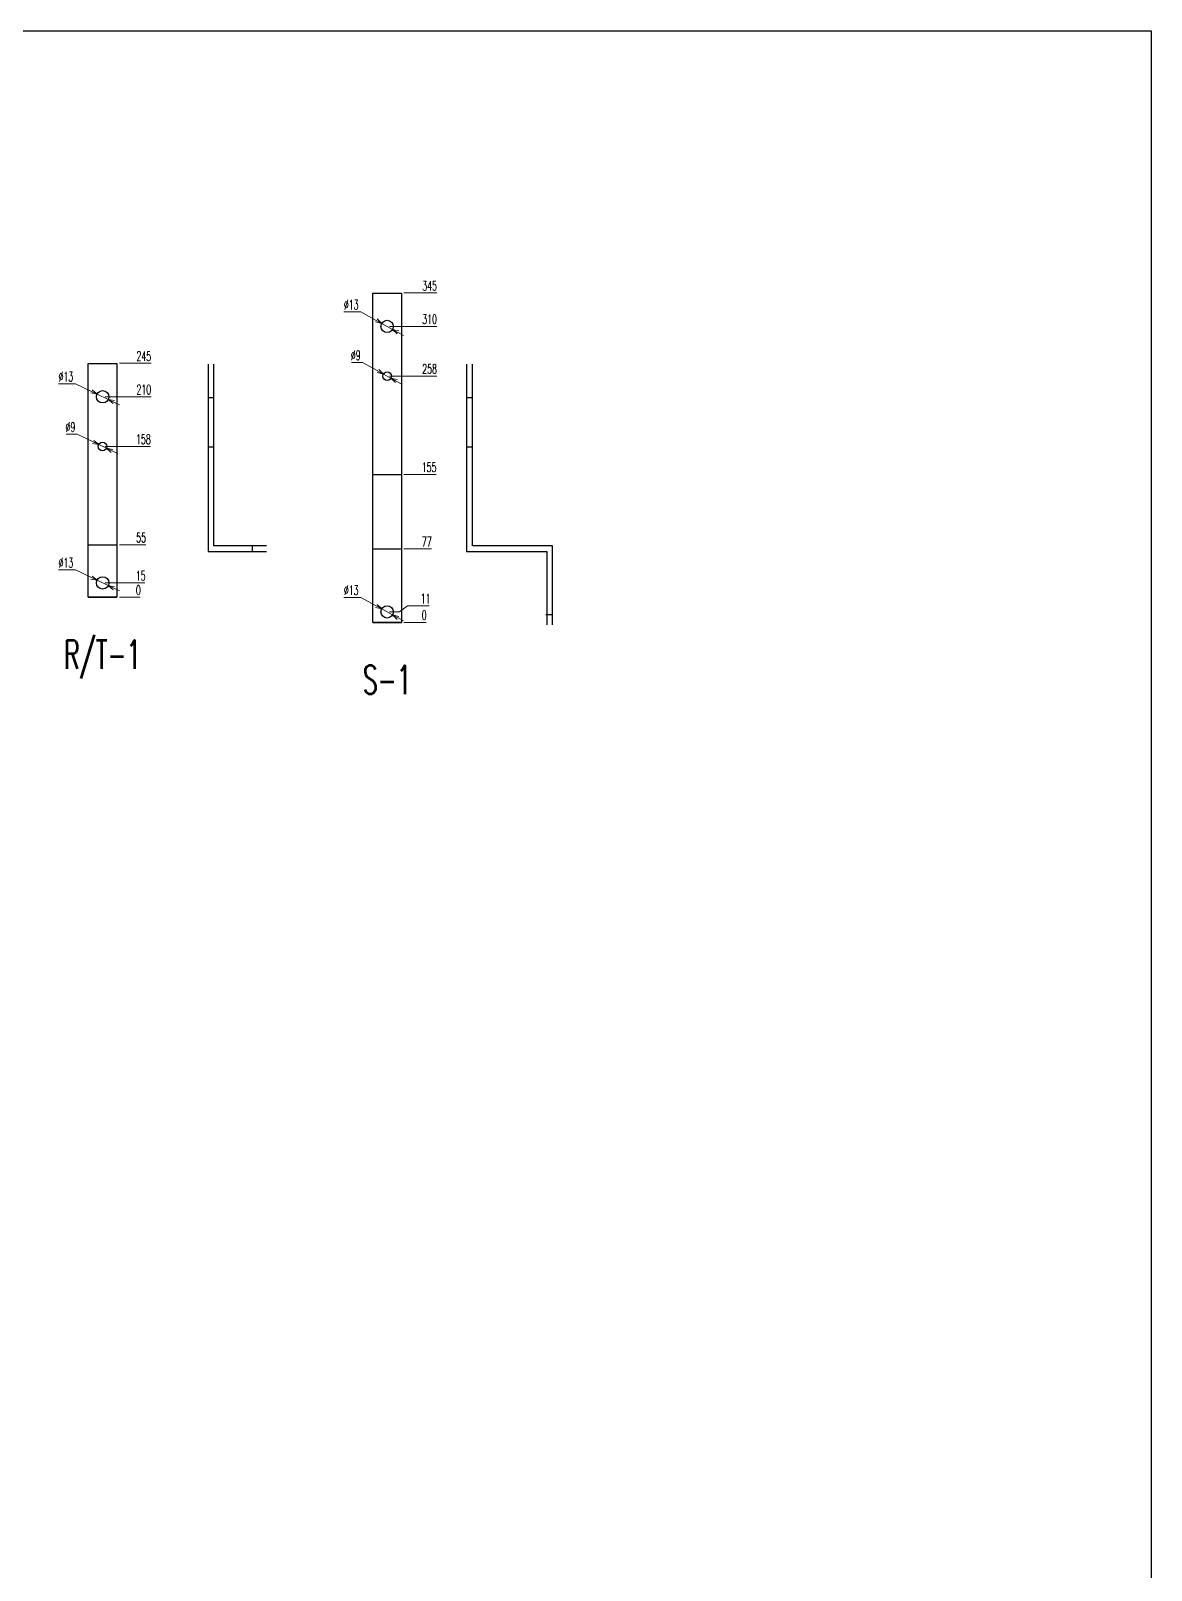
# Model space of a CAD drawing. Header units: millimetres. Extents: x 28713 to 59118, y -54378 to -19615.
# Drawn here: x 38733 to 39906, y -31840 to -30228 of the extents above; entities that cross this region are included whole.
import ezdxf
from ezdxf.enums import TextEntityAlignment as Align

# ---------------------------------------------------------------- set-up
doc = ezdxf.new("R2010")
doc.units = ezdxf.units.MM
doc.header["$LTSCALE"] = 3
doc.styles.add('Ann_w01', font='romans.shx', dxfattribs={"width": 0.6, "bigfont": 'chineset.shx'})
doc.dimstyles.new('Dim 01_SC05', dxfattribs={"dimscale": 5, "dimtxt": 2, "dimasz": 1.3, "dimexe": 0.5, "dimexo": 0.5, "dimgap": 0.5, "dimtad": 1, "dimtoh": 1, "dimdec": 1, "dimzin": 12, "dimdsep": 46, "dimtxsty": 'Ann_w01', "dimblk": 'OPEN30', "dimcen": 1.5, "dimclrd": 6, "dimclre": 6, "dimclrt": 3, "dimadec": 1, "dimazin": 3, "dimtm": 1e-09, "dimtfac": 1, "dimtdec": 1, "dimtmove": 0, "dimatfit": 3, "dimldrblk": 'OPEN30', "dimfxl": 1, "dimtolj": 1, "dimlwd": 20, "dimlwe": 20, "dimarcsym": 0})

# ---------------------------------------------------------------- blocks, each defined once
blk = doc.blocks.new('*D727')
at = {"color": 6, "lineweight": 20, "transparency": 16777216}
blk.add_line((38825.4, -30820.9), (38847.3, -30820.9), dxfattribs=at)
at = {"layer": 'Defpoints', "color": 0, "transparency": 16777216}
for p in [(38807.9, -30820.9), (38822.9, -30820.9), (38840.8, -30820.9)]:
    blk.add_point(p, dxfattribs=at)
at = {"color": 3, "transparency": 16777216, "insert": (38845.3, -30813.4), "char_height": 10, "attachment_point": 5, "style": 'Ann_w01'}
blk.add_mtext('\\A1;0', dxfattribs=at)
blk = doc.blocks.new('_Open30')
at = {"color": 0, "linetype": 'ByBlock', "lineweight": -2}
for p, q in [((-1, 0.27), (0, 0)), ((0, 0), (-1, -0.27)), ((0, 0), (-1, 0))]:
    blk.add_line(p, q, dxfattribs=at)
blk = doc.blocks.new('*D728')
at = {"color": 6, "lineweight": 20, "transparency": 16777216}
blk.add_line((38810.4, -30805.9), (38852.2, -30805.9), dxfattribs=at)
at = {"layer": 'Defpoints', "color": 0, "transparency": 16777216}
for p in [(38807.9, -30805.9), (38840.8, -30805.9), (38807.9, -30820.9)]:
    blk.add_point(p, dxfattribs=at)
at = {"color": 3, "transparency": 16777216, "insert": (38847.8, -30798.4), "char_height": 10, "attachment_point": 5, "style": 'Ann_w01'}
blk.add_mtext('\\A1;15', dxfattribs=at)
blk = doc.blocks.new('*D729')
at = {"color": 6, "lineweight": 20, "transparency": 16777216}
blk.add_line((38825.4, -30765.9), (38853, -30765.9), dxfattribs=at)
at = {"layer": 'Defpoints', "color": 0, "transparency": 16777216}
for p in [(38822.9, -30765.9), (38840.8, -30765.9), (38807.9, -30820.9)]:
    blk.add_point(p, dxfattribs=at)
at = {"color": 3, "transparency": 16777216, "insert": (38848.2, -30758.4), "char_height": 10, "attachment_point": 5, "style": 'Ann_w01'}
blk.add_mtext('\\A1;55', dxfattribs=at)
blk = doc.blocks.new('*D730')
at = {"color": 6, "lineweight": 20, "transparency": 16777216}
blk.add_line((38810.4, -30662.9), (38857.9, -30662.9), dxfattribs=at)
at = {"layer": 'Defpoints', "color": 0, "transparency": 16777216}
for p in [(38807.9, -30662.9), (38840.8, -30662.9), (38807.9, -30820.9)]:
    blk.add_point(p, dxfattribs=at)
at = {"color": 3, "transparency": 16777216, "insert": (38850.6, -30655.4), "char_height": 10, "attachment_point": 5, "style": 'Ann_w01'}
blk.add_mtext('\\A1;158', dxfattribs=at)
blk = doc.blocks.new('*D731')
at = {"color": 6, "lineweight": 20, "transparency": 16777216}
blk.add_line((38810.4, -30610.9), (38858.8, -30610.9), dxfattribs=at)
at = {"layer": 'Defpoints', "color": 0, "transparency": 16777216}
for p in [(38807.9, -30610.9), (38840.8, -30610.9), (38807.9, -30820.9)]:
    blk.add_point(p, dxfattribs=at)
at = {"color": 3, "transparency": 16777216, "insert": (38851, -30603.4), "char_height": 10, "attachment_point": 5, "style": 'Ann_w01'}
blk.add_mtext('\\A1;210', dxfattribs=at)
blk = doc.blocks.new('*D732')
at = {"color": 6, "lineweight": 20, "transparency": 16777216}
blk.add_line((38825.4, -30575.9), (38858.8, -30575.9), dxfattribs=at)
at = {"layer": 'Defpoints', "color": 0, "transparency": 16777216}
for p in [(38822.9, -30575.9), (38840.8, -30575.9), (38807.9, -30820.9)]:
    blk.add_point(p, dxfattribs=at)
at = {"color": 3, "transparency": 16777216, "insert": (38851, -30568.4), "char_height": 10, "attachment_point": 5, "style": 'Ann_w01'}
blk.add_mtext('\\A1;245', dxfattribs=at)
blk = doc.blocks.new('*D733')
at = {"color": 6, "lineweight": 20, "transparency": 16777216}
for p, q in [((38761.8, -30597.3), (38779.5, -30597.3)), ((38779.5, -30597.3), (38796.2, -30605.3)), ((38813.7, -30613.7), (38802, -30608.1)), ((38819.6, -30616.5), (38825.5, -30619.3))]:
    blk.add_line(p, q, dxfattribs=at)
at = {"layer": 'Defpoints', "color": 0, "transparency": 16777216}
for p in [(38802, -30608.1), (38813.7, -30613.7)]:
    blk.add_point(p, dxfattribs=at)
at = {"color": 6, "lineweight": 20, "transparency": 16777216, "xscale": 6.5, "yscale": 6.5, "zscale": 6.5}
for p, rotation in [((38802, -30608.1), 334.437216395724), ((38813.7, -30613.7), 154.4372163957239)]:
    blk.add_blockref('_Open30', p, dxfattribs=dict(at, rotation=rotation))
at = {"color": 3, "transparency": 16777216, "insert": (38769.4, -30589.8), "char_height": 10, "attachment_point": 5, "style": 'Ann_w01'}
blk.add_mtext('\\A1;∅13', dxfattribs=at)
blk = doc.blocks.new('*D734')
at = {"color": 6, "lineweight": 20, "transparency": 16777216}
for p, q in [((38769.6, -30650.2), (38781.3, -30650.2)), ((38781.3, -30650.2), (38798, -30658.2)), ((38811.9, -30664.9), (38803.8, -30661)), ((38817.8, -30667.7), (38823.7, -30670.5))]:
    blk.add_line(p, q, dxfattribs=at)
at = {"layer": 'Defpoints', "color": 0, "transparency": 16777216}
for p in [(38803.8, -30661), (38811.9, -30664.9)]:
    blk.add_point(p, dxfattribs=at)
at = {"color": 6, "lineweight": 20, "transparency": 16777216, "xscale": 6.5, "yscale": 6.5, "zscale": 6.5}
for p, rotation in [((38803.8, -30661), 334.4372163955376), ((38811.9, -30664.9), 154.4372163955377)]:
    blk.add_blockref('_Open30', p, dxfattribs=dict(at, rotation=rotation))
at = {"color": 3, "transparency": 16777216, "insert": (38774.2, -30642.7), "char_height": 10, "attachment_point": 5, "style": 'Ann_w01'}
blk.add_mtext('\\A1;∅9', dxfattribs=at)
blk = doc.blocks.new('*D735')
at = {"color": 6, "lineweight": 20, "transparency": 16777216}
for p, q in [((38761.8, -30792.3), (38779.5, -30792.3)), ((38779.5, -30792.3), (38796.2, -30800.3)), ((38813.7, -30808.7), (38802, -30803.1)), ((38819.6, -30811.5), (38825.5, -30814.3))]:
    blk.add_line(p, q, dxfattribs=at)
at = {"layer": 'Defpoints', "color": 0, "transparency": 16777216}
for p in [(38802, -30803.1), (38813.7, -30808.7)]:
    blk.add_point(p, dxfattribs=at)
at = {"color": 6, "lineweight": 20, "transparency": 16777216, "xscale": 6.5, "yscale": 6.5, "zscale": 6.5}
for p, rotation in [((38802, -30803.1), 334.4372163956258), ((38813.7, -30808.7), 154.4372163956258)]:
    blk.add_blockref('_Open30', p, dxfattribs=dict(at, rotation=rotation))
at = {"color": 3, "transparency": 16777216, "insert": (38769.4, -30784.8), "char_height": 10, "attachment_point": 5, "style": 'Ann_w01'}
blk.add_mtext('\\A1;∅13', dxfattribs=at)
blk = doc.blocks.new('*D740')
at = {"color": 6, "lineweight": 20, "transparency": 16777216}
blk.add_line((39123.4, -30847.2), (39146.7, -30847.2), dxfattribs=at)
at = {"layer": 'Defpoints', "color": 0, "transparency": 16777216}
for p in [(39105.9, -30847.2), (39120.9, -30847.2), (39140.2, -30847.2)]:
    blk.add_point(p, dxfattribs=at)
at = {"color": 3, "transparency": 16777216, "insert": (39144.7, -30839.7), "char_height": 10, "attachment_point": 5, "style": 'Ann_w01'}
blk.add_mtext('\\A1;0', dxfattribs=at)
blk = doc.blocks.new('*D741')
at = {"color": 6, "lineweight": 20, "transparency": 16777216}
for p, q in [((39108.4, -30836.2), (39118.9, -30836.2)), ((39118.9, -30836.2), (39127.2, -30829.8)), ((39127.2, -30829.8), (39149.8, -30829.8))]:
    blk.add_line(p, q, dxfattribs=at)
at = {"layer": 'Defpoints', "color": 0, "transparency": 16777216}
for p in [(39105.9, -30836.2), (39140.2, -30829.8), (39105.9, -30847.2)]:
    blk.add_point(p, dxfattribs=at)
at = {"color": 3, "transparency": 16777216, "insert": (39146.2, -30822.3), "char_height": 10, "attachment_point": 5, "style": 'Ann_w01'}
blk.add_mtext('\\A1;11', dxfattribs=at)
blk = doc.blocks.new('*D742')
at = {"color": 6, "lineweight": 20, "transparency": 16777216}
blk.add_line((39123.4, -30770.2), (39152.4, -30770.2), dxfattribs=at)
at = {"layer": 'Defpoints', "color": 0, "transparency": 16777216}
for p in [(39120.9, -30770.2), (39140.2, -30770.2), (39105.9, -30847.2)]:
    blk.add_point(p, dxfattribs=at)
at = {"color": 3, "transparency": 16777216, "insert": (39147.5, -30762.7), "char_height": 10, "attachment_point": 5, "style": 'Ann_w01'}
blk.add_mtext('\\A1;77', dxfattribs=at)
blk = doc.blocks.new('*D743')
at = {"color": 6, "lineweight": 20, "transparency": 16777216}
blk.add_line((39123.4, -30692.2), (39157.2, -30692.2), dxfattribs=at)
at = {"layer": 'Defpoints', "color": 0, "transparency": 16777216}
for p in [(39120.9, -30692.2), (39140.2, -30692.2), (39105.9, -30847.2)]:
    blk.add_point(p, dxfattribs=at)
at = {"color": 3, "transparency": 16777216, "insert": (39149.9, -30684.7), "char_height": 10, "attachment_point": 5, "style": 'Ann_w01'}
blk.add_mtext('\\A1;155', dxfattribs=at)
blk = doc.blocks.new('*D744')
at = {"color": 6, "lineweight": 20, "transparency": 16777216}
blk.add_line((39108.4, -30589.2), (39158.1, -30589.2), dxfattribs=at)
at = {"layer": 'Defpoints', "color": 0, "transparency": 16777216}
for p in [(39105.9, -30589.2), (39140.2, -30589.2), (39105.9, -30847.2)]:
    blk.add_point(p, dxfattribs=at)
at = {"color": 3, "transparency": 16777216, "insert": (39150.4, -30581.7), "char_height": 10, "attachment_point": 5, "style": 'Ann_w01'}
blk.add_mtext('\\A1;258', dxfattribs=at)
blk = doc.blocks.new('*D745')
at = {"color": 6, "lineweight": 20, "transparency": 16777216}
blk.add_line((39108.4, -30537.2), (39158.1, -30537.2), dxfattribs=at)
at = {"layer": 'Defpoints', "color": 0, "transparency": 16777216}
for p in [(39105.9, -30537.2), (39140.2, -30537.2), (39105.9, -30847.2)]:
    blk.add_point(p, dxfattribs=at)
at = {"color": 3, "transparency": 16777216, "insert": (39150.4, -30529.7), "char_height": 10, "attachment_point": 5, "style": 'Ann_w01'}
blk.add_mtext('\\A1;310', dxfattribs=at)
blk = doc.blocks.new('*D746')
at = {"color": 6, "lineweight": 20, "transparency": 16777216}
blk.add_line((39123.4, -30502.2), (39158.1, -30502.2), dxfattribs=at)
at = {"layer": 'Defpoints', "color": 0, "transparency": 16777216}
for p in [(39120.9, -30502.2), (39140.2, -30502.2), (39105.9, -30847.2)]:
    blk.add_point(p, dxfattribs=at)
at = {"color": 3, "transparency": 16777216, "insert": (39150.4, -30494.7), "char_height": 10, "attachment_point": 5, "style": 'Ann_w01'}
blk.add_mtext('\\A1;345', dxfattribs=at)
blk = doc.blocks.new('*D747')
at = {"color": 6, "lineweight": 20, "transparency": 16777216}
for p, q in [((39060.7, -30522), (39078.3, -30522)), ((39078.3, -30522), (39094.5, -30531)), ((39111.6, -30540.4), (39100.2, -30534.1)), ((39117.3, -30543.5), (39123, -30546.7))]:
    blk.add_line(p, q, dxfattribs=at)
at = {"layer": 'Defpoints', "color": 0, "transparency": 16777216}
for p in [(39100.2, -30534.1), (39111.6, -30540.4)]:
    blk.add_point(p, dxfattribs=at)
at = {"color": 6, "lineweight": 20, "transparency": 16777216, "xscale": 6.5, "yscale": 6.5, "zscale": 6.5}
for p, rotation in [((39100.2, -30534.1), 331.0839045117778), ((39111.6, -30540.4), 151.0839045117777)]:
    blk.add_blockref('_Open30', p, dxfattribs=dict(at, rotation=rotation))
at = {"color": 3, "transparency": 16777216, "insert": (39068.3, -30514.5), "char_height": 10, "attachment_point": 5, "style": 'Ann_w01'}
blk.add_mtext('\\A1;∅13', dxfattribs=at)
blk = doc.blocks.new('*D748')
at = {"color": 6, "lineweight": 20, "transparency": 16777216}
for p, q in [((39068.5, -30575), (39080.1, -30575)), ((39080.1, -30575), (39096.3, -30583.9)), ((39109.9, -30591.4), (39102, -30587.1)), ((39115.5, -30594.6), (39121.2, -30597.7))]:
    blk.add_line(p, q, dxfattribs=at)
at = {"layer": 'Defpoints', "color": 0, "transparency": 16777216}
for p in [(39102, -30587.1), (39109.9, -30591.4)]:
    blk.add_point(p, dxfattribs=at)
at = {"color": 6, "lineweight": 20, "transparency": 16777216, "xscale": 6.5, "yscale": 6.5, "zscale": 6.5}
for p, rotation in [((39102, -30587.1), 331.0839045117719), ((39109.9, -30591.4), 151.0839045117719)]:
    blk.add_blockref('_Open30', p, dxfattribs=dict(at, rotation=rotation))
at = {"color": 3, "transparency": 16777216, "insert": (39073, -30567.5), "char_height": 10, "attachment_point": 5, "style": 'Ann_w01'}
blk.add_mtext('\\A1;∅9', dxfattribs=at)
blk = doc.blocks.new('*D749')
at = {"color": 6, "lineweight": 20, "transparency": 16777216}
for p, q in [((39060.7, -30821), (39078.3, -30821)), ((39078.3, -30821), (39094.5, -30830)), ((39111.6, -30839.4), (39100.2, -30833.1)), ((39117.3, -30842.5), (39123, -30845.7))]:
    blk.add_line(p, q, dxfattribs=at)
at = {"layer": 'Defpoints', "color": 0, "transparency": 16777216}
for p in [(39100.2, -30833.1), (39111.6, -30839.4)]:
    blk.add_point(p, dxfattribs=at)
at = {"color": 6, "lineweight": 20, "transparency": 16777216, "xscale": 6.5, "yscale": 6.5, "zscale": 6.5}
for p, rotation in [((39100.2, -30833.1), 331.0839045117918), ((39111.6, -30839.4), 151.0839045117918)]:
    blk.add_blockref('_Open30', p, dxfattribs=dict(at, rotation=rotation))
at = {"color": 3, "transparency": 16777216, "insert": (39068.3, -30813.5), "char_height": 10, "attachment_point": 5, "style": 'Ann_w01'}
blk.add_mtext('\\A1;∅13', dxfattribs=at)

msp = doc.modelspace()

# ---------------------------------------------------------------- linework, layer by layer
at = {"color": 1}
for p, q in [((38918.46, -30611.86), (38924.46, -30611.86)), ((38918.46, -30663.4), (38924.46, -30663.4)), ((38964.44, -30766.89), (38964.44, -30772.89)), ((38792.88, -30820.92), (38822.88, -30820.92))]:
    msp.add_line(p, q, dxfattribs=at)
at = {"color": 2}
for p, q in [((39189.22, -30611.86), (39195.22, -30611.86)), ((39189.22, -30663.4), (39195.22, -30663.4)), ((39272.18, -30838.89), (39279.18, -30838.89)), ((39090.92, -30847.25), (39120.92, -30847.25))]:
    msp.add_line(p, q, dxfattribs=at)
msp.add_lwpolyline([(37463.55, -30227.61), (39906.31, -30227.61), (39906.31, -33641.41), (37463.55, -33641.41)], close=True)
for points in [[(39090.92, -30847.25), (39090.92, -30502.25), (39120.92, -30502.25), (39120.92, -30847.25)], [(39090.92, -30847.25), (39090.92, -30692.25), (39120.92, -30692.25), (39120.92, -30847.25)], [(39090.92, -30847.25), (39090.92, -30770.25), (39120.92, -30770.25), (39120.92, -30847.25)]]:
    msp.add_lwpolyline(points, close=True, dxfattribs=at)
at = {"color": 1}
for points in [[(38792.88, -30820.92), (38792.88, -30575.92), (38822.88, -30575.92), (38822.88, -30820.92)], [(38792.88, -30820.92), (38792.88, -30765.92), (38822.88, -30765.92), (38822.88, -30820.92)]]:
    msp.add_lwpolyline(points, close=True, dxfattribs=at)
for points in [[(38918.46, -30576.86), (38918.46, -30772.89), (38979.44, -30772.89)], [(38979.44, -30766.89), (38924.46, -30766.89), (38924.46, -30576.86)]]:
    msp.add_lwpolyline(points, dxfattribs=at)
at = {"color": 2}
for points in [[(39189.22, -30576.86), (39189.22, -30772.89), (39273.18, -30772.89), (39273.18, -30849.89)], [(39279.18, -30849.89), (39279.18, -30766.89), (39195.22, -30766.89), (39195.22, -30576.86)]]:
    msp.add_lwpolyline(points, dxfattribs=at)
for centre, radius in [((39105.92, -30537.25), 6.5), ((39105.92, -30589.25), 4.5), ((39105.92, -30836.25), 6.5)]:
    msp.add_circle(centre, radius, dxfattribs=at)
at = {"color": 1}
for centre, radius in [((38807.88, -30610.92), 6.5), ((38807.88, -30662.92), 4.5), ((38807.88, -30805.92), 6.5)]:
    msp.add_circle(centre, radius, dxfattribs=at)

# ---------------------------------------------------------------- texts
at = {"style": 'Ann_w01', "width": 0.6}
for s, p in [('R/T-1', (38807.88, -30880.92)), ('S-1', (39105.92, -30907.25))]:
    msp.add_text(s, height=30, dxfattribs=at).set_placement(p, align=Align.MIDDLE_CENTER)

# ---------------------------------------------------------------- dimensions: what is measured, and where the dimension line sits
at = {"color": 2}
for feature_location, offset, origin, picture, middle in [((39120.92, -30502.25), (19.25, 0), (39105.92, -30847.25), '*D746', (39150.38, -30494.75)), ((39105.92, -30537.25), (34.25, 0), (39105.92, -30847.25), '*D745', (39150.38, -30529.75)), ((39105.92, -30589.25), (34.25, 0), (39105.92, -30847.25), '*D744', (39150.38, -30581.75)), ((39120.92, -30692.25), (19.25, 0), (39105.92, -30847.25), '*D743', (39149.95, -30684.75)), ((39120.92, -30770.25), (19.25, 0), (39105.92, -30847.25), '*D742', (39147.52, -30762.75)), ((39105.92, -30836.25), (34.25, 6.4), (39105.92, -30847.25), '*D741', (39146.23, -30822.34)), ((39120.9155323, -30847.24509803), (19.24575984, 0), (39105.9155323, -30847.24509803), '*D740', (39144.66129215, -30839.74509803))]:
    dim = msp.add_ordinate_dim(feature_location=feature_location, offset=offset, dtype=0, origin=origin, dimstyle='Dim 01_SC05', dxfattribs=at)
    dim.commit()
    dim.dimension.update_dxf_attribs({"geometry": picture, "text_midpoint": middle})
for p1, p2, picture, middle in [((39111.61, -30540.39), (39100.23, -30534.1), '*D747', (39068.27, -30522.01)), ((39109.85, -30591.42), (39101.98, -30587.07), '*D748', (39073.02, -30574.98)), ((39111.61, -30839.39), (39100.23, -30833.1), '*D749', (39068.27, -30821.01))]:
    dim = msp.add_diameter_dim_2p(p1=p1, p2=p2, dimstyle='Dim 01_SC05', dxfattribs=at)
    dim.commit()
    dim.dimension.update_dxf_attribs({"geometry": picture, "text_midpoint": middle, "dimtype": 163})
for feature_location, offset, origin, picture, middle in [((38822.88, -30575.92), (17.94, 0), (38807.88, -30820.92), '*D732', (38851.04, -30568.42)), ((38807.88, -30610.92), (32.94, 0), (38807.88, -30820.92), '*D731', (38851.04, -30603.42)), ((38807.88, -30662.92), (32.94, 0), (38807.88, -30820.92), '*D730', (38850.61, -30655.42)), ((38822.88, -30765.92), (17.94, 0), (38807.88, -30820.92), '*D729', (38848.18, -30758.42)), ((38807.88, -30805.92), (32.94, 0), (38807.88, -30820.92), '*D728', (38847.75, -30798.42)), ((38822.87772525, -30820.92355036), (17.94395198, 0), (38807.87772525, -30820.92355036), '*D727', (38845.32167723, -30813.42355036))]:
    dim = msp.add_ordinate_dim(feature_location=feature_location, offset=offset, dtype=0, origin=origin, dimstyle='Dim 01_SC05')
    dim.commit()
    dim.dimension.update_dxf_attribs({"geometry": picture, "text_midpoint": middle})
for p1, p2, picture, middle in [((38813.74, -30613.73), (38802.01, -30608.12), '*D733', (38769.39, -30597.33)), ((38811.94, -30664.87), (38803.82, -30660.98), '*D734', (38774.19, -30650.19)), ((38813.74, -30808.73), (38802.01, -30803.12), '*D735', (38769.39, -30792.33))]:
    dim = msp.add_diameter_dim_2p(p1=p1, p2=p2, dimstyle='Dim 01_SC05')
    dim.commit()
    dim.dimension.update_dxf_attribs({"geometry": picture, "text_midpoint": middle, "dimtype": 163})

doc.saveas('drawing.dxf')
